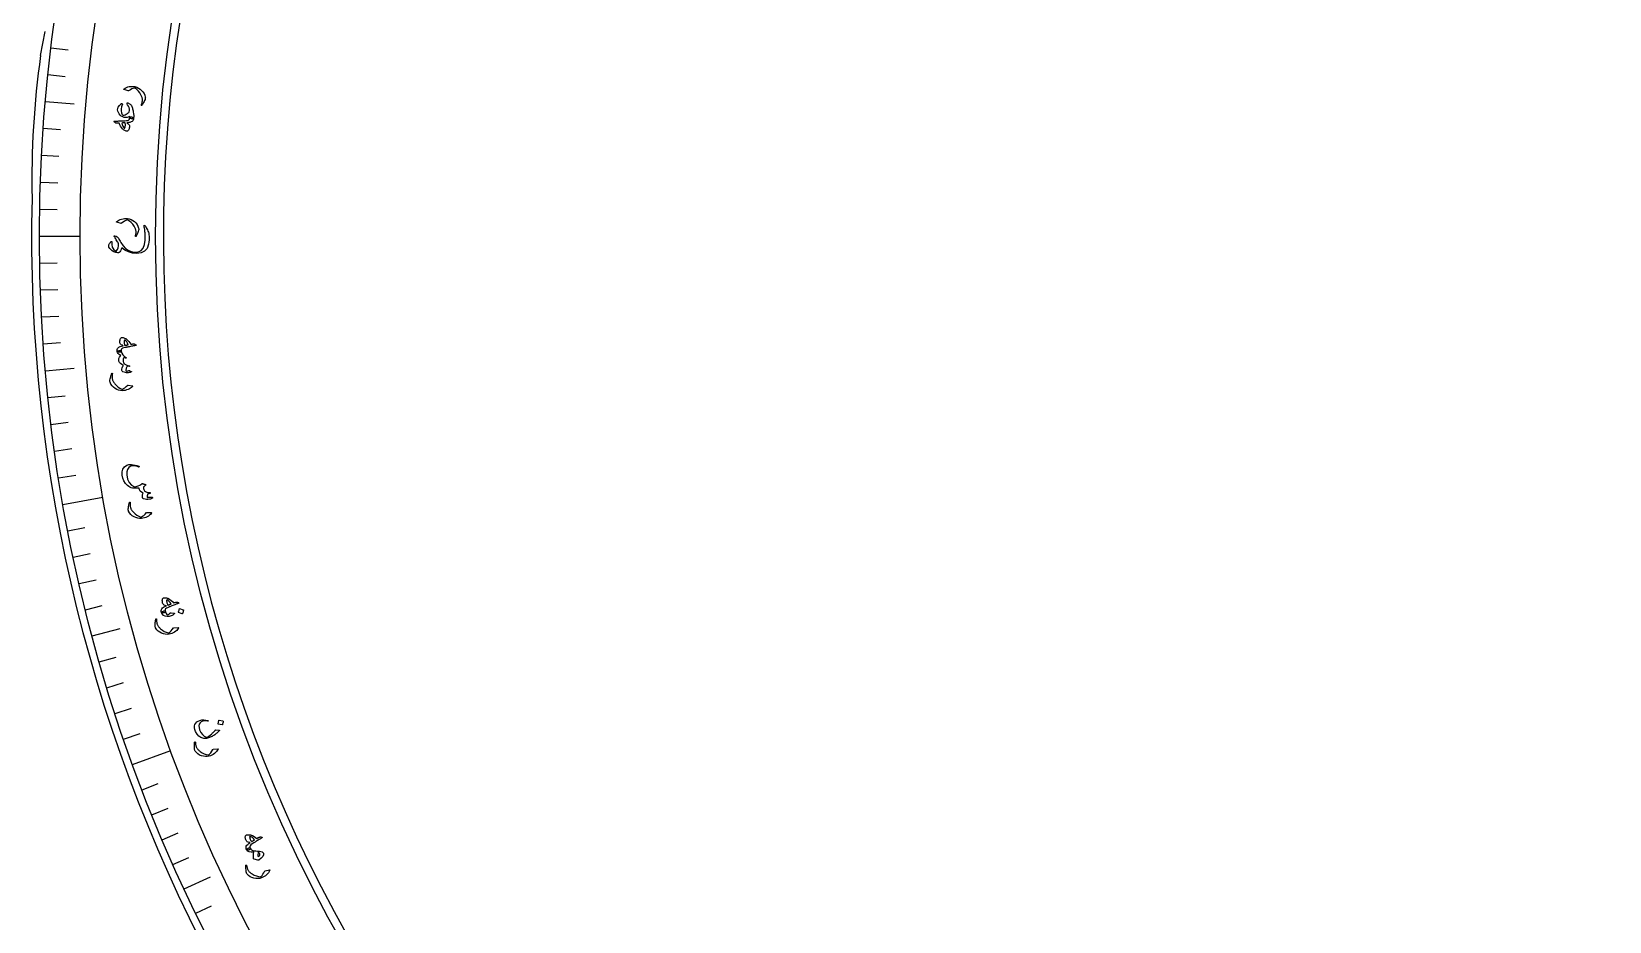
# Model space of a CAD drawing. Header units: millimetres. Extents: x -60 to 60, y -60 to 79.
# Drawn here: x -60 to 1, y -26.5 to 7.9 of the extents above; entities that cross this region are included whole.
import ezdxf

# ---------------------------------------------------------------- set-up
doc = ezdxf.new("R2010")
doc.units = ezdxf.units.MM
for name, color, linetype in [('CUT_INNER', 6, 'Continuous'), ('CUT_OUTER', 1, 'Continuous'), ('ENGRAVE', 7, 'Continuous'), ('ENGRAVE_FINE', 8, 'Continuous'), ('TEXT', 5, 'Continuous')]:
    doc.layers.add(name, color=color, linetype=linetype)

msp = doc.modelspace()

# ---------------------------------------------------------------- linework, layer by layer
at = {"layer": 'CUT_INNER'}
msp.add_arc((0.0002, -0.0002), 54.8999, 92.296788, 23.906489, dxfattribs=at)
at = {"layer": 'CUT_OUTER'}
msp.add_lwpolyline([(-59.653, 6.973), (-59.4772, 7.9013)], dxfattribs=at)
for centre, radius, start, end in [((-24.7566, 2.1255), 35.2315, 172.091624, 181.067472), ((-0.0001, -0.0001), 59.9999, 178.596765, 0.149578)]:
    msp.add_arc(centre, radius, start, end, dxfattribs=at)
at = {"layer": 'ENGRAVE'}
for points in [[(-59.4668, 5.2027), (-58.3491, 5.1049)], [(-59.694, 0), (-58.1232, 0)], [(-59.4668, -5.2027), (-58.3491, -5.1049)], [(-58.7871, -10.3658), (-57.2402, -10.093)], [(-57.66, -15.4499), (-56.5762, -15.1595)], [(-56.094, -20.4166), (-54.6179, -19.8793)], [(-54.1011, -25.2278), (-53.0843, -24.7536)]]:
    msp.add_lwpolyline(points, dxfattribs=at)
for radius in [59.694, 58.1232, 55.206]:
    msp.add_circle((0, 0), radius, dxfattribs=at)
at = {"layer": 'ENGRAVE_FINE'}
for points in [[(-59.249, 7.2749), (-58.5809, 7.1928)], [(-59.367, 6.2397), (-58.6975, 6.1694)], [(-59.5486, 4.164), (-58.877, 4.1171)], [(-59.6122, 3.1241), (-58.9399, 3.0889)], [(-59.6576, 2.0833), (-58.9848, 2.0598)], [(-59.6849, 1.0418), (-59.0118, 1.0301)], [(-59.6849, -1.0418), (-59.0118, -1.0301)], [(-59.6576, -2.0833), (-58.9848, -2.0598)], [(-59.6122, -3.1241), (-58.9399, -3.0889)], [(-59.5486, -4.164), (-58.877, -4.1171)], [(-59.367, -6.2397), (-58.6975, -6.1694)], [(-59.249, -7.2749), (-58.5809, -7.1928)], [(-59.1131, -8.3078), (-58.4464, -8.2141)], [(-58.9591, -9.3382), (-58.2942, -9.2329)], [(-58.5973, -11.3902), (-57.9364, -11.2617)], [(-58.3895, -12.4111), (-57.7311, -12.2711)], [(-58.164, -13.4282), (-57.5081, -13.2768)], [(-57.9208, -14.4413), (-57.2676, -14.2784)], [(-57.3816, -16.4539), (-56.7344, -16.2683)], [(-57.0857, -17.4528), (-56.4419, -17.256)], [(-56.7724, -18.4465), (-56.1321, -18.2384)], [(-56.4418, -19.4345), (-55.8053, -19.2153)], [(-55.7291, -21.3924), (-55.1007, -21.1512)], [(-55.3473, -22.3618), (-54.7231, -22.1096)], [(-54.9486, -23.3243), (-54.3289, -23.0613)], [(-54.5332, -24.2797), (-53.9182, -24.0059)], [(-53.6526, -26.1681), (-53.0475, -25.873)]]:
    msp.add_lwpolyline(points, dxfattribs=at)
at = {"layer": 'TEXT'}
for points in [[(-56.4248, 5.6645), (-56.4278, 5.6658), (-56.4301, 5.6672), (-56.4317, 5.6687), (-56.4327, 5.6704), (-56.4326, 5.6751), (-56.43, 5.6807), (-56.4247, 5.687), (-56.4168, 5.6942), (-56.3775, 5.721), (-56.333, 5.7431), (-56.2832, 5.7604), (-56.2283, 5.7729), (-56.1697, 5.781), (-56.1125, 5.7837), (-56.0567, 5.7811), (-56.0022, 5.7732), (-55.9318, 5.7511), (-55.8652, 5.7197), (-55.8025, 5.6792), (-55.7436, 5.6296), (-55.6915, 5.5721), (-55.6508, 5.5084), (-55.6213, 5.4384), (-55.6031, 5.3621), (-55.6007, 5.3419), (-55.6015, 5.322), (-55.6053, 5.3024), (-55.6123, 5.2831), (-55.6328, 5.239), (-55.6516, 5.1992), (-55.6689, 5.1636), (-55.6846, 5.1324), (-55.6987, 5.1057), (-55.7112, 5.0834), (-55.7221, 5.0657), (-55.7315, 5.0526), (-55.7343, 5.0499), (-55.7369, 5.048), (-55.7396, 5.047), (-55.7421, 5.0468), (-55.7453, 5.0475), (-55.7483, 5.0487), (-55.7509, 5.0505), (-55.7534, 5.0529), (-55.7551, 5.0558), (-55.7557, 5.0593), (-55.7552, 5.0634), (-55.7537, 5.0679), (-55.7434, 5.0955), (-55.7346, 5.122), (-55.7273, 5.1474), (-55.7214, 5.1717), (-55.717, 5.195), (-55.7139, 5.2177), (-55.7124, 5.2396), (-55.7122, 5.2609), (-55.7136, 5.2822), (-55.7167, 5.3045), (-55.7215, 5.3276), (-55.728, 5.3516), (-55.7363, 5.3766), (-55.7465, 5.4025), (-55.7586, 5.4293), (-55.7726, 5.457), (-55.8186, 5.5356), (-55.8701, 5.6042), (-55.9273, 5.6629), (-55.99, 5.7115), (-55.9951, 5.7148), (-56.0013, 5.7169), (-56.0083, 5.7178), (-56.0164, 5.7176), (-56.065, 5.7049), (-56.1198, 5.6827), (-56.1809, 5.651), (-56.2482, 5.6097), (-56.2524, 5.608), (-56.256, 5.6071), (-56.2592, 5.607), (-56.2619, 5.6077)], [(-56.279, 5.146), (-56.1829, 5.0918), (-56.1735, 5.0852), (-56.1659, 5.0789), (-56.1602, 5.0731), (-56.1564, 5.0676), (-56.1409, 5.04), (-56.1268, 5.0107), (-56.1139, 4.9797), (-56.1023, 4.9469), (-56.0918, 4.9124), (-56.0822, 4.8764), (-56.0734, 4.8387), (-56.0654, 4.7995), (-56.0539, 4.7265), (-56.0484, 4.6624), (-56.0487, 4.6071), (-56.055, 4.5608), (-56.0646, 4.5437), (-56.0817, 4.5332), (-56.1062, 4.5294), (-56.1382, 4.5323), (-56.1667, 4.5389), (-56.1875, 4.5468), (-56.2007, 4.5559), (-56.2061, 4.5663), (-56.206, 4.568), (-56.2058, 4.5697), (-56.2057, 4.5714), (-56.2056, 4.573), (-56.2033, 4.5853), (-56.2019, 4.5975), (-56.2013, 4.6095), (-56.2016, 4.6214), (-56.2333, 4.6036), (-56.2677, 4.5907), (-56.3049, 4.5826), (-56.3448, 4.5793), (-56.4154, 4.5841), (-56.4773, 4.6015), (-56.5303, 4.6314), (-56.5744, 4.674), (-56.6145, 4.7275), (-56.6444, 4.7792), (-56.6641, 4.829), (-56.6735, 4.877), (-56.6691, 4.9274), (-56.6454, 4.9829), (-56.6024, 5.0435), (-56.5402, 5.109), (-56.5308, 5.1161), (-56.5212, 5.1191), (-56.5113, 5.1178), (-56.5012, 5.1122), (-56.4936, 5.1049), (-56.4899, 5.0964), (-56.4902, 5.0868), (-56.4943, 5.0761), (-56.5241, 4.9992), (-56.5392, 4.9208), (-56.5396, 4.8408), (-56.5252, 4.7595), (-56.5146, 4.7268), (-56.5019, 4.7014), (-56.4871, 4.6831), (-56.4702, 4.6721), (-56.448, 4.668), (-56.4189, 4.6721), (-56.3827, 4.6845), (-56.3395, 4.7051), (-56.2954, 4.7309), (-56.262, 4.7558), (-56.2391, 4.7799), (-56.2268, 4.8032), (-56.217, 4.8554), (-56.2185, 4.9088), (-56.2312, 4.9634), (-56.2551, 5.0193), (-56.2842, 5.0707), (-56.2978, 5.0972), (-56.3052, 5.118), (-56.3063, 5.1333), (-56.3012, 5.1429), (-56.2957, 5.1466), (-56.2902, 5.1483), (-56.2846, 5.1481), (-56.279, 5.146)], [(-56.8058, 4.4132), (-56.8155, 4.4239), (-56.8161, 4.4318), (-56.8077, 4.4369), (-56.7903, 4.4391), (-56.7799, 4.4395), (-56.7654, 4.4402), (-56.7469, 4.4411), (-56.7244, 4.4425), (-56.6977, 4.444), (-56.6665, 4.4455), (-56.6309, 4.4472), (-56.5909, 4.4489), (-56.5516, 4.4506), (-56.5164, 4.4521), (-56.4853, 4.4534), (-56.4583, 4.4545), (-56.4356, 4.4554), (-56.4172, 4.4561), (-56.4031, 4.4566), (-56.3933, 4.4569), (-56.3317, 4.4607), (-56.2834, 4.4693), (-56.2483, 4.4826), (-56.2266, 4.5008), (-56.2176, 4.5142), (-56.2111, 4.5307), (-56.2071, 4.5503), (-56.2056, 4.573), (-56.2023, 4.5863), (-56.1949, 4.5961), (-56.1833, 4.6024), (-56.1676, 4.6052), (-56.149, 4.6051), (-56.1303, 4.6029), (-56.1116, 4.5987), (-56.0929, 4.5923), (-56.0771, 4.5849), (-56.0655, 4.5771), (-56.0582, 4.5691), (-56.055, 4.5608), (-56.059, 4.5172), (-56.07, 4.4803), (-56.0879, 4.4501), (-56.113, 4.4264), (-56.1484, 4.4076), (-56.1942, 4.3934), (-56.2504, 4.3837), (-56.317, 4.3786), (-56.2788, 4.3519), (-56.2492, 4.3255), (-56.2281, 4.2993), (-56.2157, 4.2734), (-56.2121, 4.2529), (-56.2119, 4.2291), (-56.2151, 4.202), (-56.2217, 4.1715), (-56.2314, 4.1396), (-56.2419, 4.113), (-56.2534, 4.0918), (-56.2657, 4.0758), (-56.2804, 4.0632), (-56.2954, 4.0552), (-56.3106, 4.0519), (-56.3262, 4.0533), (-56.3454, 4.0585), (-56.3665, 4.0667), (-56.3894, 4.0777), (-56.4143, 4.0916), (-56.4392, 4.1068), (-56.4589, 4.1201), (-56.4735, 4.1312), (-56.4831, 4.1404), (-56.5211, 4.1899), (-56.5562, 4.2436), (-56.5884, 4.3013), (-56.6178, 4.3631), (-56.6501, 4.3634), (-56.6779, 4.3639), (-56.7013, 4.3648), (-56.7202, 4.3659), (-56.7361, 4.3681), (-56.7501, 4.372), (-56.7622, 4.3777), (-56.7726, 4.3852)], [(-56.5148, 4.367), (-56.4987, 4.3046), (-56.477, 4.2511), (-56.4497, 4.2065), (-56.4169, 4.1709), (-56.4122, 4.1683), (-56.4078, 4.1681), (-56.4037, 4.1702), (-56.3998, 4.1746), (-56.391, 4.1916), (-56.3839, 4.2101), (-56.3785, 4.2302), (-56.3747, 4.2518), (-56.3725, 4.2751), (-56.3721, 4.3), (-56.3732, 4.3265), (-56.3761, 4.3546), (-56.3771, 4.359), (-56.3792, 4.3637), (-56.3823, 4.3686), (-56.3864, 4.3739), (-56.4001, 4.374), (-56.4146, 4.3738), (-56.4296, 4.3733), (-56.4454, 4.3726), (-56.4618, 4.3716), (-56.4788, 4.3703), (-56.4965, 4.3688), (-56.5148, 4.367)], [(-56.706, 0.5326), (-56.709, 0.5335), (-56.7114, 0.5347), (-56.7132, 0.5361), (-56.7143, 0.5377), (-56.7147, 0.5424), (-56.7125, 0.5482), (-56.7078, 0.555), (-56.7006, 0.5628), (-56.6639, 0.5931), (-56.6216, 0.6191), (-56.5736, 0.6409), (-56.52, 0.6583), (-56.4624, 0.6717), (-56.4057, 0.6796), (-56.3498, 0.682), (-56.2949, 0.6791), (-56.2227, 0.6634), (-56.1536, 0.6382), (-56.0875, 0.6035), (-56.0244, 0.5594), (-55.9673, 0.5069), (-55.9209, 0.4472), (-55.8852, 0.3802), (-55.8602, 0.3058), (-55.856, 0.2859), (-55.855, 0.266), (-55.857, 0.2461), (-55.8623, 0.2263), (-55.8786, 0.1805), (-55.8938, 0.1391), (-55.9078, 0.1022), (-55.9206, 0.0697), (-55.9322, 0.0418), (-55.9426, 0.0185), (-55.9519, -0.0002), (-55.96, -0.0141), (-55.9626, -0.017), (-55.9651, -0.0191), (-55.9676, -0.0203), (-55.9701, -0.0208), (-55.9734, -0.0204), (-55.9764, -0.0195), (-55.9792, -0.018), (-55.9819, -0.0158), (-55.9838, -0.013), (-55.9848, -0.0096), (-55.9847, -0.0055), (-55.9835, -0.0008), (-55.9758, 0.0276), (-55.9695, 0.0548), (-55.9644, 0.0807), (-55.9608, 0.1054), (-55.9585, 0.1291), (-55.9575, 0.1519), (-55.9579, 0.1739), (-55.9597, 0.1951), (-55.963, 0.2162), (-55.9681, 0.2381), (-55.975, 0.2607), (-55.9837, 0.2841), (-55.9942, 0.3082), (-56.0067, 0.333), (-56.0211, 0.3586), (-56.0376, 0.3849), (-56.0905, 0.4591), (-56.1481, 0.5227), (-56.2103, 0.576), (-56.2772, 0.6187), (-56.2826, 0.6215), (-56.2889, 0.623), (-56.296, 0.6233), (-56.304, 0.6224), (-56.3512, 0.6053), (-56.4039, 0.5783), (-56.4618, 0.5412), (-56.5251, 0.494), (-56.5291, 0.4919), (-56.5327, 0.4907), (-56.5358, 0.4903), (-56.5385, 0.4907)], [(-57.0089, -0.4271), (-57.0162, -0.4007), (-57.016, -0.3718), (-57.0082, -0.3405), (-56.9929, -0.3069), (-56.9829, -0.2898), (-56.9727, -0.2741), (-56.9625, -0.2597), (-56.9521, -0.2467), (-56.9417, -0.2351), (-56.9314, -0.2249), (-56.9212, -0.216), (-56.9111, -0.2086), (-56.9013, -0.2036), (-56.8952, -0.2055), (-56.8929, -0.2145), (-56.8943, -0.2304), (-56.9005, -0.3315), (-56.878, -0.4249), (-56.827, -0.5106), (-56.7474, -0.5885), (-56.7422, -0.5907), (-56.7369, -0.5905), (-56.7313, -0.588), (-56.7256, -0.5833), (-56.6803, -0.5214), (-56.6504, -0.4547), (-56.6361, -0.3832), (-56.6372, -0.3067), (-56.64, -0.293), (-56.6465, -0.2752), (-56.6569, -0.2535), (-56.6711, -0.2279), (-56.6998, -0.1811), (-56.7251, -0.1397), (-56.747, -0.1038), (-56.7655, -0.0733), (-56.7806, -0.0482), (-56.7924, -0.0286), (-56.8008, -0.0145), (-56.8058, -0.0059), (-56.8097, 0.0064), (-56.8062, 0.0131), (-56.7954, 0.014), (-56.7773, 0.0093), (-56.7296, -0.0089), (-56.6942, -0.0248), (-56.6709, -0.0384), (-56.6598, -0.0496), (-56.6433, -0.0842), (-56.6242, -0.1208), (-56.6025, -0.1593), (-56.5781, -0.1998), (-56.551, -0.2422), (-56.5213, -0.2866), (-56.4889, -0.3329), (-56.4538, -0.3811), (-56.3667, -0.4775), (-56.2649, -0.5501), (-56.1483, -0.599), (-56.017, -0.6242), (-55.9456, -0.6246), (-55.8795, -0.6127), (-55.8185, -0.5884), (-55.7627, -0.5518), (-55.6882, -0.4613), (-55.6377, -0.329), (-55.611, -0.1546), (-55.6076, 0.0619), (-55.6097, 0.0953), (-55.6125, 0.1314), (-55.6162, 0.17), (-55.6207, 0.2113), (-55.626, 0.255), (-55.6324, 0.3011), (-55.6398, 0.3495), (-55.6482, 0.4004), (-55.649, 0.4092), (-55.6485, 0.4157), (-55.6464, 0.4199), (-55.643, 0.4219), (-55.626, 0.4136), (-55.6005, 0.3807), (-55.5662, 0.3233), (-55.5232, 0.2414), (-55.4996, 0.1917), (-55.482, 0.1482), (-55.4705, 0.1109), (-55.465, 0.0798), (-55.4562, -0.0358), (-55.4548, -0.1407), (-55.4607, -0.2349), (-55.4742, -0.3185), (-55.5329, -0.4766), (-55.6276, -0.5885), (-55.7585, -0.654), (-55.9258, -0.6729), (-56.1019, -0.6561), (-56.2575, -0.6143), (-56.3925, -0.5474), (-56.5069, -0.4552), (-56.5335, -0.5161), (-56.5605, -0.5656), (-56.588, -0.6039), (-56.616, -0.6308), (-56.6274, -0.6382), (-56.6398, -0.6433), (-56.6533, -0.6461), (-56.6679, -0.6466), (-56.7071, -0.6412), (-56.7444, -0.6327), (-56.7795, -0.621), (-56.8126, -0.6061), (-56.8793, -0.5664), (-56.9343, -0.5233), (-56.9775, -0.4769), (-57.0089, -0.4271)], [(-55.9705, -4.1997), (-55.9593, -4.2086), (-55.9575, -4.2162), (-55.965, -4.2224), (-55.9819, -4.2272), (-55.9922, -4.2292), (-56.0064, -4.232), (-56.0245, -4.2358), (-56.0465, -4.2405), (-56.0727, -4.246), (-56.1033, -4.2523), (-56.1382, -4.2593), (-56.1775, -4.2671), (-56.2161, -4.2749), (-56.2506, -4.2817), (-56.2811, -4.2878), (-56.3076, -4.293), (-56.3299, -4.2974), (-56.348, -4.3009), (-56.3619, -4.3036), (-56.3714, -4.3054), (-56.4318, -4.3187), (-56.4782, -4.3347), (-56.5107, -4.3534), (-56.5294, -4.3749), (-56.5361, -4.3895), (-56.5399, -4.4069), (-56.5408, -4.427), (-56.5387, -4.4499), (-56.5398, -4.4636), (-56.5455, -4.4745), (-56.556, -4.4826), (-56.571, -4.4879), (-56.5894, -4.4908), (-56.6082, -4.4917), (-56.6273, -4.4904), (-56.6468, -4.4871), (-56.6636, -4.4822), (-56.6763, -4.4763), (-56.6848, -4.4695), (-56.6892, -4.4617), (-56.6922, -4.4176), (-56.6872, -4.379), (-56.6742, -4.346), (-56.6532, -4.3185), (-56.621, -4.2943), (-56.578, -4.2731), (-56.5239, -4.2549), (-56.4589, -4.2397), (-56.5007, -4.219), (-56.534, -4.1972), (-56.5587, -4.1744), (-56.5749, -4.1505), (-56.5815, -4.1306), (-56.5852, -4.1069), (-56.586, -4.0794), (-56.584, -4.0482), (-56.579, -4.015), (-56.5723, -3.987), (-56.5641, -3.9642), (-56.5541, -3.9465), (-56.5414, -3.932), (-56.5277, -3.9219), (-56.513, -3.9165), (-56.4974, -3.9156), (-56.4777, -3.9182), (-56.4557, -3.9233), (-56.4314, -3.9309), (-56.4048, -3.9412), (-56.378, -3.9527), (-56.3566, -3.963), (-56.3405, -3.972), (-56.3298, -3.9796), (-56.2851, -4.023), (-56.2425, -4.0707), (-56.2021, -4.1227), (-56.1639, -4.179), (-56.1319, -4.1744), (-56.1043, -4.1708), (-56.0811, -4.1681), (-56.0622, -4.1664), (-56.0462, -4.1661), (-56.0318, -4.1679), (-56.0189, -4.1716), (-56.0075, -4.1774)], [(-56.2651, -4.1983), (-56.2904, -4.1393), (-56.3198, -4.0898), (-56.3533, -4.0497), (-56.3909, -4.0192), (-56.3959, -4.0174), (-56.4002, -4.0178), (-56.404, -4.0205), (-56.4073, -4.0254), (-56.4135, -4.0435), (-56.4178, -4.0628), (-56.4203, -4.0835), (-56.4208, -4.1055), (-56.4195, -4.1289), (-56.4163, -4.1536), (-56.4111, -4.1796), (-56.4041, -4.2069), (-56.4024, -4.2111), (-56.3997, -4.2154), (-56.3959, -4.2199), (-56.391, -4.2245), (-56.3774, -4.2225), (-56.3632, -4.2201), (-56.3483, -4.2173), (-56.3329, -4.2142), (-56.3169, -4.2108), (-56.3002, -4.207), (-56.283, -4.2028), (-56.2651, -4.1983)], [(-56.143, -5.2327), (-56.1401, -5.2361), (-56.1405, -5.2404), (-56.1443, -5.2457), (-56.1513, -5.2519), (-56.1634, -5.2591), (-56.1812, -5.2652), (-56.2045, -5.2705), (-56.2334, -5.2748), (-56.2663, -5.2784), (-56.2987, -5.2796), (-56.3304, -5.2785), (-56.3615, -5.275), (-56.4225, -5.2619), (-56.4671, -5.2451), (-56.4951, -5.2247), (-56.5066, -5.2006), (-56.5085, -5.1413), (-56.4981, -5.0853), (-56.4753, -5.0327), (-56.4402, -4.9834), (-56.5047, -4.9575), (-56.5562, -4.9243), (-56.5945, -4.8841), (-56.6197, -4.8368), (-56.6287, -4.7856), (-56.6201, -4.7323), (-56.594, -4.677), (-56.5503, -4.6196), (-56.6087, -4.5809), (-56.6513, -4.5416), (-56.6781, -4.5019), (-56.6892, -4.4617), (-56.6853, -4.4531), (-56.6721, -4.4443), (-56.6496, -4.4351), (-56.618, -4.4257), (-56.5864, -4.4207), (-56.5626, -4.423), (-56.5467, -4.4328), (-56.5387, -4.4499), (-56.5151, -4.5258), (-56.4756, -4.5908), (-56.4204, -4.6446), (-56.3494, -4.6874), (-56.3455, -4.6897), (-56.3427, -4.6923), (-56.3408, -4.6952), (-56.34, -4.6984), (-56.3401, -4.7024), (-56.3411, -4.7061), (-56.3429, -4.7094), (-56.3456, -4.7123), (-56.3545, -4.7147), (-56.37, -4.7123), (-56.3923, -4.7052), (-56.4213, -4.6934), (-56.4412, -4.7137), (-56.4545, -4.7438), (-56.4614, -4.7837), (-56.4617, -4.8334), (-56.4435, -4.8938), (-56.397, -4.9438), (-56.322, -4.9834), (-56.2186, -5.0126), (-56.2133, -5.0141), (-56.2095, -5.016), (-56.207, -5.0185), (-56.206, -5.0216), (-56.206, -5.0263), (-56.2069, -5.0305), (-56.2087, -5.0341), (-56.2114, -5.0372), (-56.2154, -5.0397), (-56.2194, -5.0413), (-56.2236, -5.0421), (-56.2278, -5.042), (-56.2995, -5.0316), (-56.3151, -5.0527), (-56.3282, -5.0776), (-56.3389, -5.1063), (-56.3471, -5.1387), (-56.3515, -5.17), (-56.3509, -5.1934), (-56.3454, -5.2091), (-56.3349, -5.2168), (-56.3198, -5.2183), (-56.2988, -5.2148), (-56.272, -5.2063), (-56.2393, -5.1928), (-56.2297, -5.1937), (-56.2104, -5.2007), (-56.1815, -5.2137), (-56.143, -5.2327)], [(-56.0992, -5.7815), (-56.0961, -5.7821), (-56.0936, -5.783), (-56.0917, -5.7842), (-56.0903, -5.7857), (-56.0894, -5.7903), (-56.0909, -5.7962), (-56.0948, -5.8035), (-56.1011, -5.812), (-56.1342, -5.8461), (-56.1733, -5.8768), (-56.2184, -5.9038), (-56.2696, -5.9274), (-56.3253, -5.9474), (-56.3807, -5.9619), (-56.4359, -5.9709), (-56.4907, -5.9744), (-56.5643, -5.9671), (-56.6359, -5.9498), (-56.7056, -5.9225), (-56.7734, -5.8851), (-56.8361, -5.8383), (-56.8889, -5.7827), (-56.9318, -5.7184), (-56.9647, -5.6453), (-56.971, -5.6255), (-56.9741, -5.6053), (-56.9742, -5.5848), (-56.971, -5.564), (-56.9594, -5.5157), (-56.9485, -5.4721), (-56.9383, -5.4331), (-56.9288, -5.3988), (-56.9199, -5.3692), (-56.9118, -5.3446), (-56.9043, -5.3247), (-56.8975, -5.3098), (-56.8953, -5.3066), (-56.893, -5.3043), (-56.8906, -5.3028), (-56.8881, -5.3021), (-56.8849, -5.3021), (-56.8818, -5.3028), (-56.8788, -5.3041), (-56.876, -5.3061), (-56.8737, -5.3087), (-56.8725, -5.3121), (-56.8722, -5.3163), (-56.8729, -5.3211), (-56.8778, -5.3507), (-56.8816, -5.379), (-56.884, -5.4058), (-56.8852, -5.4313), (-56.8852, -5.4555), (-56.8838, -5.4788), (-56.8812, -5.5011), (-56.8773, -5.5225), (-56.8718, -5.5436), (-56.8645, -5.5653), (-56.8553, -5.5876), (-56.8442, -5.6104), (-56.8312, -5.6337), (-56.8161, -5.6576), (-56.799, -5.682), (-56.7798, -5.707), (-56.719, -5.7762), (-56.6547, -5.8341), (-56.5868, -5.8807), (-56.5155, -5.916), (-56.5097, -5.9181), (-56.5033, -5.9189), (-56.4962, -5.9184), (-56.4884, -5.9165), (-56.4434, -5.894), (-56.3942, -5.861), (-56.3409, -5.8174), (-56.2833, -5.7634), (-56.2795, -5.7609), (-56.2761, -5.7592), (-56.273, -5.7585), (-56.2702, -5.7587)], [(-55.3425, -10.0931), (-55.3348, -10.0947), (-55.329, -10.0975), (-55.325, -10.1014), (-55.323, -10.1065), (-55.3226, -10.1136), (-55.324, -10.1199), (-55.3273, -10.1255), (-55.3323, -10.1303), (-55.3513, -10.1434), (-55.3756, -10.1548), (-55.4054, -10.1644), (-55.4407, -10.1722), (-55.4993, -10.1793), (-55.5564, -10.1786), (-55.6119, -10.1701), (-55.6658, -10.1538), (-55.6792, -10.1473), (-55.6902, -10.1395), (-55.6985, -10.1303), (-55.7044, -10.1199), (-55.7143, -10.0799), (-55.715, -10.0351), (-55.7066, -9.9855), (-55.6889, -9.9311), (-55.7537, -9.8994), (-55.8006, -9.8566), (-55.8295, -9.8027), (-55.8406, -9.7378), (-55.8758, -9.7417), (-55.9099, -9.7445), (-55.9428, -9.7461), (-55.9745, -9.7466), (-56.0052, -9.7459), (-56.0352, -9.7441), (-56.0644, -9.7412), (-56.0928, -9.7371), (-56.1448, -9.7254), (-56.1944, -9.7058), (-56.2415, -9.6785), (-56.286, -9.6434), (-56.3667, -9.5571), (-56.4292, -9.4617), (-56.4734, -9.3572), (-56.4993, -9.2439), (-56.5029, -9.1121), (-56.474, -9.0029), (-56.4127, -8.9165), (-56.319, -8.8527), (-56.2835, -8.8405), (-56.2406, -8.8327), (-56.1902, -8.8293), (-56.1323, -8.8302), (-56.068, -8.8362), (-56.0003, -8.8482), (-55.9291, -8.8662), (-55.8544, -8.8901), (-55.8496, -8.8922), (-55.8459, -8.8951), (-55.8434, -8.8989), (-55.842, -8.9034), (-55.8417, -8.9082), (-55.8423, -8.9124), (-55.8438, -8.9162), (-55.8463, -8.9194), (-55.8502, -8.922), (-55.8546, -8.9233), (-55.8593, -8.9234), (-55.8645, -8.9223), (-55.9637, -8.8926), (-56.0439, -8.876), (-56.1053, -8.8725), (-56.1479, -8.8822), (-56.236, -8.9393), (-56.2942, -9.0167), (-56.3226, -9.1142), (-56.321, -9.2319), (-56.2843, -9.3908), (-56.2211, -9.5199), (-56.1317, -9.6189), (-56.0162, -9.6879), (-55.9499, -9.6761), (-55.8817, -9.6531), (-55.8116, -9.6189), (-55.7396, -9.5736), (-55.7324, -9.5683), (-55.7257, -9.5649), (-55.7196, -9.5635), (-55.714, -9.5641), (-55.694, -9.5698), (-55.6752, -9.5753), (-55.6576, -9.5806), (-55.6413, -9.5857), (-55.6264, -9.5905), (-55.613, -9.5952), (-55.6013, -9.5998), (-55.5913, -9.6042), (-55.5869, -9.607), (-55.5847, -9.6103), (-55.5847, -9.6142), (-55.587, -9.6188), (-55.589, -9.6212), (-55.592, -9.6247), (-55.5961, -9.6293), (-55.6013, -9.6348), (-55.6076, -9.6412), (-55.6151, -9.6483), (-55.6238, -9.6559), (-55.6337, -9.6642), (-55.6525, -9.6809), (-55.6659, -9.6945), (-55.6738, -9.7051), (-55.6764, -9.7125), (-55.6725, -9.7561), (-55.6576, -9.7978), (-55.6317, -9.8375), (-55.5949, -9.8752), (-55.5727, -9.8873), (-55.5382, -9.897), (-55.4913, -9.9042), (-55.4321, -9.9091), (-55.4264, -9.9095), (-55.4214, -9.9114), (-55.417, -9.9146), (-55.4132, -9.9193), (-55.4105, -9.9237), (-55.409, -9.9283), (-55.4088, -9.9328), (-55.4099, -9.9373), (-55.4191, -9.9455), (-55.4381, -9.9513), (-55.4669, -9.9549), (-55.5054, -9.9562), (-55.5199, -9.9931), (-55.5269, -10.031), (-55.5265, -10.07), (-55.5186, -10.1099), (-55.5066, -10.1072), (-55.4971, -10.1039), (-55.49, -10.0999), (-55.4854, -10.0954), (-55.4812, -10.0904), (-55.4767, -10.087), (-55.4719, -10.0853), (-55.4668, -10.0852)], [(-55.3747, -10.6859), (-55.3716, -10.6862), (-55.369, -10.6869), (-55.367, -10.6879), (-55.3655, -10.6892), (-55.3642, -10.6937), (-55.3652, -10.6998), (-55.3684, -10.7073), (-55.3739, -10.7164), (-55.4039, -10.7533), (-55.4401, -10.7872), (-55.4827, -10.8182), (-55.5316, -10.8461), (-55.5854, -10.8709), (-55.6393, -10.8903), (-55.6934, -10.9041), (-55.7478, -10.9124), (-55.8217, -10.9116), (-55.8946, -10.9006), (-55.9664, -10.8795), (-56.0372, -10.8482), (-56.1038, -10.8071), (-56.1613, -10.7564), (-56.2096, -10.6961), (-56.2488, -10.6262), (-56.2568, -10.607), (-56.2618, -10.5871), (-56.2636, -10.5667), (-56.2623, -10.5458), (-56.255, -10.4966), (-56.2479, -10.4522), (-56.2412, -10.4125), (-56.2347, -10.3774), (-56.2285, -10.3472), (-56.2225, -10.3219), (-56.2168, -10.3016), (-56.2114, -10.2861), (-56.2094, -10.2827), (-56.2073, -10.2802), (-56.2051, -10.2785), (-56.2027, -10.2776), (-56.1994, -10.2773), (-56.1963, -10.2777), (-56.1932, -10.2788), (-56.1902, -10.2805), (-56.1878, -10.2829), (-56.1862, -10.2862), (-56.1856, -10.2903), (-56.1858, -10.2952), (-56.1882, -10.3251), (-56.1894, -10.3536), (-56.1895, -10.3805), (-56.1885, -10.406), (-56.1863, -10.4302), (-56.1829, -10.4532), (-56.1783, -10.4752), (-56.1725, -10.4962), (-56.1652, -10.5167), (-56.156, -10.5377), (-56.1449, -10.5591), (-56.1319, -10.5808), (-56.1169, -10.6029), (-56.0998, -10.6254), (-56.0806, -10.6482), (-56.0592, -10.6714), (-55.9926, -10.735), (-55.9234, -10.787), (-55.8518, -10.8275), (-55.7776, -10.8563), (-55.7717, -10.858), (-55.7652, -10.8582), (-55.7582, -10.8571), (-55.7506, -10.8545), (-55.7077, -10.8282), (-55.6616, -10.7909), (-55.6123, -10.7428), (-55.5597, -10.6839), (-55.5561, -10.6811), (-55.5529, -10.6792), (-55.5499, -10.6782), (-55.5471, -10.6781)], [(-54.3124, -14.1598), (-54.2998, -14.1667), (-54.2966, -14.1738), (-54.3029, -14.1812), (-54.3186, -14.189), (-54.3284, -14.1927), (-54.3418, -14.1981), (-54.359, -14.2051), (-54.3799, -14.2136), (-54.4046, -14.2238), (-54.4336, -14.2354), (-54.4666, -14.2486), (-54.5039, -14.2633), (-54.5405, -14.2778), (-54.5732, -14.2908), (-54.6022, -14.3022), (-54.6273, -14.3121), (-54.6485, -14.3204), (-54.6656, -14.3271), (-54.6788, -14.3322), (-54.6879, -14.3357), (-54.7448, -14.3596), (-54.7876, -14.3836), (-54.8163, -14.4079), (-54.8308, -14.4323), (-54.8348, -14.448), (-54.8354, -14.4658), (-54.8327, -14.4857), (-54.8265, -14.5078), (-54.8252, -14.5215), (-54.8289, -14.5332), (-54.8377, -14.5431), (-54.8515, -14.551), (-54.8691, -14.5572), (-54.8874, -14.5614), (-54.9064, -14.5636), (-54.9262, -14.5638), (-54.9436, -14.562), (-54.9571, -14.5585), (-54.9668, -14.5533), (-54.9725, -14.5464), (-54.9834, -14.5036), (-54.9854, -14.4647), (-54.9785, -14.4299), (-54.9627, -14.3991), (-54.9354, -14.3695), (-54.8968, -14.3409), (-54.8469, -14.3133), (-54.7857, -14.2867), (-54.8305, -14.2739), (-54.8672, -14.2584), (-54.8956, -14.2404), (-54.9158, -14.2197), (-54.9258, -14.2014), (-54.9337, -14.1787), (-54.9395, -14.1519), (-54.943, -14.1207), (-54.9441, -14.0872), (-54.9426, -14.0585), (-54.9385, -14.0345), (-54.9319, -14.0154), (-54.922, -13.9988), (-54.9103, -13.9865), (-54.8968, -13.9785), (-54.8816, -13.9748), (-54.8618, -13.9738), (-54.8392, -13.9748), (-54.8139, -13.978), (-54.786, -13.9834), (-54.7575, -13.9899), (-54.7346, -13.9962), (-54.7172, -14.0021), (-54.7053, -14.0077), (-54.6535, -14.0424), (-54.6031, -14.0817), (-54.554, -14.1256), (-54.5063, -14.1741), (-54.4757, -14.1639), (-54.4492, -14.1554), (-54.4268, -14.1486), (-54.4085, -14.1435), (-54.3929, -14.1404), (-54.3783, -14.1396), (-54.365, -14.1409), (-54.3528, -14.1445)], [(-54.6044, -14.5531), (-54.4918, -14.5716), (-54.4789, -14.5753), (-54.4731, -14.5813), (-54.4742, -14.5896), (-54.4824, -14.6002), (-54.5091, -14.623), (-54.538, -14.6429), (-54.5691, -14.6599), (-54.6024, -14.6741), (-54.6381, -14.6853), (-54.6764, -14.6936), (-54.7174, -14.6988), (-54.7611, -14.7011), (-54.8378, -14.6928), (-54.8986, -14.6642), (-54.9436, -14.6154), (-54.9725, -14.5464), (-54.9695, -14.5368), (-54.9562, -14.5242), (-54.9327, -14.5087), (-54.8988, -14.4903), (-54.8801, -14.4827), (-54.8641, -14.479), (-54.8506, -14.4792), (-54.8399, -14.4835), (-54.835, -14.4878), (-54.8312, -14.4934), (-54.8283, -14.5), (-54.8265, -14.5078), (-54.8131, -14.5524), (-54.7936, -14.5891), (-54.7679, -14.6179), (-54.7361, -14.6386), (-54.7339, -14.6394), (-54.7312, -14.6391), (-54.7282, -14.6378), (-54.7248, -14.6356), (-54.7036, -14.6231), (-54.6828, -14.6074), (-54.6624, -14.5886), (-54.6424, -14.5667), (-54.6347, -14.5592), (-54.6257, -14.5544), (-54.6156, -14.5524), (-54.6044, -14.5531)], [(-54.6024, -14.2112), (-54.6379, -14.1577), (-54.6757, -14.1143), (-54.7158, -14.0809), (-54.7583, -14.0577), (-54.7635, -14.0567), (-54.7677, -14.0579), (-54.771, -14.0612), (-54.7733, -14.0667), (-54.7762, -14.0855), (-54.777, -14.1053), (-54.7757, -14.1261), (-54.7723, -14.1479), (-54.7668, -14.1706), (-54.7592, -14.1944), (-54.7495, -14.219), (-54.7377, -14.2447), (-54.7353, -14.2485), (-54.7318, -14.2523), (-54.7272, -14.256), (-54.7216, -14.2596), (-54.7086, -14.2552), (-54.695, -14.2503), (-54.6809, -14.2449), (-54.6663, -14.2391), (-54.6511, -14.2328), (-54.6354, -14.2261), (-54.6192, -14.2189), (-54.6024, -14.2112)], [(-54.1352, -14.4435), (-54.1326, -14.445), (-54.1306, -14.4475), (-54.1293, -14.451), (-54.1285, -14.4555), (-54.1329, -14.4901), (-54.1406, -14.5237), (-54.1517, -14.5563), (-54.166, -14.5878), (-54.1685, -14.5912), (-54.1715, -14.5932), (-54.1748, -14.5938), (-54.1785, -14.5929), (-54.322, -14.5504), (-54.3257, -14.5483), (-54.3274, -14.5449), (-54.327, -14.54), (-54.3247, -14.5338), (-54.3227, -14.5284), (-54.3197, -14.5199), (-54.3158, -14.5084), (-54.311, -14.4939), (-54.3054, -14.4761), (-54.2989, -14.4548), (-54.2915, -14.4301), (-54.2834, -14.402), (-54.2818, -14.3981), (-54.2798, -14.3959), (-54.2774, -14.3952), (-54.2745, -14.3962)], [(-54.3287, -15.1308), (-54.3255, -15.1309), (-54.3229, -15.1313), (-54.3208, -15.1321), (-54.3193, -15.1334), (-54.3176, -15.1378), (-54.3181, -15.1439), (-54.3207, -15.1517), (-54.3255, -15.1611), (-54.3523, -15.2004), (-54.3857, -15.2371), (-54.4256, -15.2714), (-54.4721, -15.3032), (-54.5237, -15.3323), (-54.5759, -15.3559), (-54.6287, -15.374), (-54.6822, -15.3867), (-54.756, -15.3919), (-54.8295, -15.3869), (-54.9028, -15.3717), (-54.9759, -15.3462), (-55.0456, -15.3106), (-55.107, -15.2647), (-55.1601, -15.2085), (-55.2048, -15.142), (-55.2143, -15.1235), (-55.2208, -15.1041), (-55.2243, -15.0839), (-55.2247, -15.0629), (-55.2214, -15.0134), (-55.218, -14.9685), (-55.2144, -14.9284), (-55.2108, -14.8929), (-55.207, -14.8623), (-55.2031, -14.8366), (-55.1991, -14.8159), (-55.195, -14.8), (-55.1933, -14.7965), (-55.1914, -14.7938), (-55.1893, -14.7919), (-55.187, -14.7908), (-55.1838, -14.7903), (-55.1806, -14.7904), (-55.1774, -14.7912), (-55.1743, -14.7927), (-55.1717, -14.7949), (-55.1698, -14.7981), (-55.1689, -14.8021), (-55.1688, -14.807), (-55.1687, -14.837), (-55.1676, -14.8655), (-55.1655, -14.8924), (-55.1624, -14.9176), (-55.1583, -14.9416), (-55.153, -14.9643), (-55.1467, -14.9859), (-55.1392, -15.0062), (-55.1303, -15.0261), (-55.1194, -15.0463), (-55.1066, -15.0667), (-55.0919, -15.0873), (-55.0751, -15.1082), (-55.0563, -15.1292), (-55.0353, -15.1503), (-55.0121, -15.1717), (-54.9406, -15.2297), (-54.8674, -15.276), (-54.7927, -15.3105), (-54.7164, -15.3333), (-54.7104, -15.3344), (-54.704, -15.3342), (-54.697, -15.3324), (-54.6897, -15.3293), (-54.6491, -15.2995), (-54.6062, -15.2587), (-54.5609, -15.2068), (-54.5132, -15.1438), (-54.5099, -15.1407), (-54.5068, -15.1386), (-54.5039, -15.1373), (-54.5011, -15.137)], [(-52.7368, -19.1105), (-52.7587, -19.1333), (-52.7819, -19.1561), (-52.8064, -19.1789), (-52.8322, -19.2018), (-52.8596, -19.2247), (-52.8889, -19.2473), (-52.92, -19.2697), (-52.9529, -19.292), (-52.9862, -19.3129), (-53.0199, -19.332), (-53.0538, -19.3491), (-53.0882, -19.3644), (-53.1229, -19.3779), (-53.1583, -19.3896), (-53.1941, -19.3994), (-53.2306, -19.4074), (-53.2698, -19.413), (-53.3074, -19.4148), (-53.3431, -19.4128), (-53.3771, -19.4071), (-53.4611, -19.3758), (-53.5362, -19.3216), (-53.6022, -19.2444), (-53.659, -19.1444), (-53.6884, -19.0678), (-53.7022, -18.9965), (-53.7005, -18.9305), (-53.6833, -18.8698), (-53.652, -18.8178), (-53.6091, -18.7745), (-53.5548, -18.74), (-53.4889, -18.7142), (-53.4151, -18.6984), (-53.3405, -18.6938), (-53.2651, -18.7001), (-53.189, -18.7174), (-53.1797, -18.7211), (-53.1736, -18.7257), (-53.1708, -18.7312), (-53.1712, -18.7377), (-53.1743, -18.7447), (-53.1807, -18.7486), (-53.1904, -18.7494), (-53.2034, -18.7473), (-53.2956, -18.7358), (-53.3732, -18.7412), (-53.4361, -18.7638), (-53.4843, -18.8034), (-53.5156, -18.856), (-53.5288, -18.9195), (-53.5238, -18.9938), (-53.5006, -19.079), (-53.4551, -19.1755), (-53.3969, -19.2552), (-53.3262, -19.3179), (-53.2429, -19.3636), (-53.2404, -19.3643), (-53.237, -19.3641), (-53.2327, -19.3633), (-53.2276, -19.3616), (-53.1889, -19.345), (-53.1459, -19.3199), (-53.0986, -19.2863), (-53.0471, -19.2443), (-53.0215, -19.2219), (-52.9979, -19.2007), (-52.9763, -19.1806), (-52.9565, -19.1617), (-52.9388, -19.1438), (-52.9233, -19.127), (-52.91, -19.1112), (-52.8989, -19.0965), (-52.8929, -19.0892), (-52.8869, -19.0841), (-52.8807, -19.0812), (-52.8743, -19.0805), (-52.7406, -19.0853), (-52.7322, -19.0872), (-52.7287, -19.0921), (-52.7303, -19.0998), (-52.7368, -19.1105)], [(-52.6038, -18.7363), (-52.6011, -18.7375), (-52.599, -18.7398), (-52.5973, -18.7432), (-52.5962, -18.7476), (-52.5978, -18.7824), (-52.6028, -18.8164), (-52.6112, -18.8497), (-52.6229, -18.8822), (-52.6252, -18.8858), (-52.628, -18.888), (-52.6312, -18.8888), (-52.635, -18.8883), (-52.7814, -18.8578), (-52.7852, -18.856), (-52.7872, -18.8528), (-52.7872, -18.8479), (-52.7854, -18.8415), (-52.7838, -18.836), (-52.7815, -18.8274), (-52.7786, -18.8156), (-52.775, -18.8008), (-52.7708, -18.7826), (-52.766, -18.761), (-52.7607, -18.7358), (-52.7548, -18.7072), (-52.7536, -18.7032), (-52.7517, -18.7008), (-52.7494, -18.7), (-52.7464, -18.7007)], [(-52.8023, -19.8106), (-52.7992, -19.8104), (-52.7965, -19.8106), (-52.7944, -19.8113), (-52.7927, -19.8124), (-52.7907, -19.8166), (-52.7906, -19.8227), (-52.7925, -19.8307), (-52.7965, -19.8406), (-52.8198, -19.882), (-52.8498, -19.9215), (-52.8866, -19.9591), (-52.9302, -19.9949), (-52.979, -20.0283), (-53.0289, -20.0564), (-53.08, -20.0791), (-53.1322, -20.0964), (-53.2052, -20.108), (-53.2789, -20.1094), (-53.3533, -20.1006), (-53.4283, -20.0816), (-53.5008, -20.0523), (-53.566, -20.0119), (-53.6238, -19.9606), (-53.6741, -19.8982), (-53.6852, -19.8806), (-53.6934, -19.8619), (-53.6986, -19.8421), (-53.7008, -19.8211), (-53.7019, -19.7715), (-53.7024, -19.7265), (-53.7024, -19.6862), (-53.7018, -19.6506), (-53.7008, -19.6198), (-53.6991, -19.5938), (-53.6969, -19.5728), (-53.6942, -19.5566), (-53.6928, -19.553), (-53.6912, -19.5501), (-53.6892, -19.548), (-53.687, -19.5468), (-53.6839, -19.546), (-53.6807, -19.5458), (-53.6775, -19.5464), (-53.6742, -19.5475), (-53.6714, -19.5496), (-53.6693, -19.5525), (-53.668, -19.5564), (-53.6674, -19.5613), (-53.6647, -19.5912), (-53.6612, -19.6195), (-53.6567, -19.6461), (-53.6515, -19.671), (-53.6453, -19.6944), (-53.6381, -19.7166), (-53.6299, -19.7376), (-53.6207, -19.7572), (-53.61, -19.7763), (-53.5974, -19.7954), (-53.5829, -19.8146), (-53.5664, -19.8339), (-53.5479, -19.8532), (-53.5273, -19.8724), (-53.5045, -19.8917), (-53.4796, -19.911), (-53.4033, -19.9625), (-53.3264, -20.0022), (-53.2489, -20.0301), (-53.1709, -20.0461), (-53.1649, -20.0468), (-53.1584, -20.0459), (-53.1517, -20.0436), (-53.1446, -20.0398), (-53.1068, -20.0067), (-53.0676, -19.9622), (-53.027, -19.9066), (-52.985, -19.8397), (-52.982, -19.8363), (-52.9791, -19.8339), (-52.9763, -19.8324), (-52.9736, -19.8318)], [(-51.0972, -23.2252), (-51.0836, -23.2298), (-51.0793, -23.2363), (-51.0842, -23.2447), (-51.0984, -23.255), (-51.1074, -23.2604), (-51.1197, -23.2679), (-51.1354, -23.2777), (-51.1545, -23.2897), (-51.1772, -23.3039), (-51.2037, -23.3204), (-51.2341, -23.339), (-51.2682, -23.3599), (-51.3018, -23.3804), (-51.3319, -23.3988), (-51.3584, -23.4149), (-51.3815, -23.429), (-51.401, -23.4408), (-51.4167, -23.4503), (-51.4288, -23.4576), (-51.4372, -23.4626), (-51.4892, -23.4958), (-51.5273, -23.5268), (-51.5514, -23.5556), (-51.5615, -23.5822), (-51.5628, -23.5983), (-51.5604, -23.6159), (-51.5542, -23.6351), (-51.5444, -23.6558), (-51.5407, -23.6691), (-51.5424, -23.6813), (-51.5493, -23.6925), (-51.5616, -23.7027), (-51.5779, -23.7117), (-51.5952, -23.719), (-51.6136, -23.7245), (-51.6331, -23.7281), (-51.6505, -23.7292), (-51.6644, -23.7281), (-51.6748, -23.7246), (-51.6816, -23.7188), (-51.6997, -23.6785), (-51.7083, -23.6405), (-51.7074, -23.605), (-51.6971, -23.572), (-51.6753, -23.5382), (-51.6422, -23.5034), (-51.5977, -23.4677), (-51.5419, -23.431), (-51.5883, -23.426), (-51.627, -23.4171), (-51.6581, -23.4041), (-51.6815, -23.3872), (-51.6946, -23.3709), (-51.7062, -23.3499), (-51.7165, -23.3244), (-51.7253, -23.2944), (-51.732, -23.2615), (-51.7354, -23.2329), (-51.7355, -23.2087), (-51.7323, -23.1887), (-51.7254, -23.1706), (-51.7159, -23.1565), (-51.7041, -23.1463), (-51.6897, -23.1401), (-51.6703, -23.1357), (-51.6479, -23.1329), (-51.6224, -23.1317), (-51.594, -23.1322), (-51.5648, -23.1338), (-51.5412, -23.1361), (-51.523, -23.1389), (-51.5103, -23.1424), (-51.4533, -23.1677), (-51.397, -23.1979), (-51.3412, -23.2328), (-51.2859, -23.2724), (-51.2575, -23.2571), (-51.2328, -23.2442), (-51.2119, -23.2337), (-51.1947, -23.2256), (-51.1798, -23.2198), (-51.1657, -23.2165), (-51.1523, -23.2156), (-51.1396, -23.217)], [(-51.033, -23.8496), (-51.0277, -23.905), (-51.0569, -23.9666), (-51.1207, -24.0346), (-51.219, -24.109), (-51.2265, -24.1136), (-51.2336, -24.1164), (-51.2405, -24.1174), (-51.247, -24.1166), (-51.3911, -24.0821), (-51.4002, -24.0792), (-51.4072, -24.0743), (-51.4123, -24.0672), (-51.4153, -24.0581), (-51.4226, -23.992), (-51.4228, -23.9269), (-51.4161, -23.8627), (-51.4023, -23.7996), (-51.5071, -23.8023), (-51.5885, -23.7897), (-51.6467, -23.7618), (-51.6816, -23.7188), (-51.6821, -23.7124), (-51.6787, -23.704), (-51.6714, -23.6936), (-51.6602, -23.6811), (-51.6297, -23.6559), (-51.6034, -23.6398), (-51.5812, -23.6328), (-51.5632, -23.6348), (-51.5576, -23.6383), (-51.5526, -23.6429), (-51.5482, -23.6488), (-51.5444, -23.6558), (-51.5225, -23.6879), (-51.4906, -23.7144), (-51.4489, -23.7355), (-51.3971, -23.7509), (-51.3692, -23.7553), (-51.3244, -23.7603), (-51.2626, -23.766), (-51.1838, -23.7722), (-51.1297, -23.7806), (-51.0866, -23.7962), (-51.0543, -23.8193), (-51.033, -23.8496)], [(-51.3742, -23.3254), (-51.4183, -23.2787), (-51.463, -23.2424), (-51.5082, -23.2163), (-51.554, -23.2007), (-51.5593, -23.2006), (-51.5633, -23.2025), (-51.5659, -23.2064), (-51.5672, -23.2121), (-51.5669, -23.2312), (-51.5643, -23.2508), (-51.5595, -23.2711), (-51.5524, -23.292), (-51.5431, -23.3134), (-51.5316, -23.3355), (-51.5178, -23.3582), (-51.5018, -23.3814), (-51.4987, -23.3848), (-51.4947, -23.3879), (-51.4896, -23.3908), (-51.4834, -23.3934), (-51.4713, -23.3868), (-51.4588, -23.3797), (-51.4458, -23.372), (-51.4324, -23.3637), (-51.4185, -23.355), (-51.4042, -23.3457), (-51.3895, -23.3358), (-51.3742, -23.3254)], [(-50.8038, -24.4851), (-50.8007, -24.4846), (-50.798, -24.4846), (-50.7958, -24.485), (-50.7941, -24.486), (-50.7917, -24.49), (-50.7911, -24.4961), (-50.7923, -24.5042), (-50.7953, -24.5144), (-50.8148, -24.5577), (-50.8411, -24.5998), (-50.8744, -24.6406), (-50.9146, -24.6801), (-50.9602, -24.7178), (-51.0073, -24.7503), (-51.0562, -24.7775), (-51.1066, -24.7994), (-51.1783, -24.8175), (-51.2515, -24.8256), (-51.3264, -24.8235), (-51.4028, -24.8114), (-51.4777, -24.7887), (-51.5462, -24.7544), (-51.6084, -24.7084), (-51.6642, -24.6508), (-51.6768, -24.6343), (-51.6866, -24.6164), (-51.6936, -24.5971), (-51.6977, -24.5765), (-51.7032, -24.5271), (-51.7078, -24.4824), (-51.7114, -24.4422), (-51.7141, -24.4067), (-51.7158, -24.3759), (-51.7165, -24.35), (-51.7162, -24.3288), (-51.7149, -24.3124), (-51.7139, -24.3087), (-51.7125, -24.3057), (-51.7108, -24.3035), (-51.7087, -24.302), (-51.7056, -24.3009), (-51.7024, -24.3005), (-51.6992, -24.3007), (-51.6959, -24.3016), (-51.6928, -24.3034), (-51.6905, -24.3061), (-51.6888, -24.3099), (-51.6879, -24.3147), (-51.6825, -24.3443), (-51.6764, -24.3721), (-51.6696, -24.3982), (-51.6621, -24.4225), (-51.6538, -24.4453), (-51.6446, -24.4668), (-51.6345, -24.4869), (-51.6236, -24.5056), (-51.6113, -24.5236), (-51.597, -24.5415), (-51.5808, -24.5594), (-51.5627, -24.5771), (-51.5425, -24.5946), (-51.5202, -24.612), (-51.4958, -24.6291), (-51.4693, -24.646), (-51.3886, -24.6905), (-51.3085, -24.7231), (-51.2288, -24.7439), (-51.1497, -24.7528), (-51.1436, -24.7529), (-51.1373, -24.7515), (-51.1308, -24.7486), (-51.1241, -24.7442), (-51.0894, -24.7078), (-51.0543, -24.66), (-51.0189, -24.6009), (-50.9831, -24.5305), (-50.9804, -24.5269), (-50.9778, -24.5242), (-50.9751, -24.5224), (-50.9725, -24.5216)], [(-51.2329, -23.8099), (-51.2435, -23.8494), (-51.248, -23.8909), (-51.2465, -23.9342), (-51.2391, -23.9793), (-51.2102, -23.9631), (-51.1896, -23.9436), (-51.1772, -23.9208), (-51.173, -23.8947), (-51.1768, -23.8686), (-51.188, -23.8458), (-51.2067, -23.8262), (-51.2329, -23.8099)]]:
    msp.add_lwpolyline(points, close=True, dxfattribs=at)

doc.saveas('drawing.dxf')
